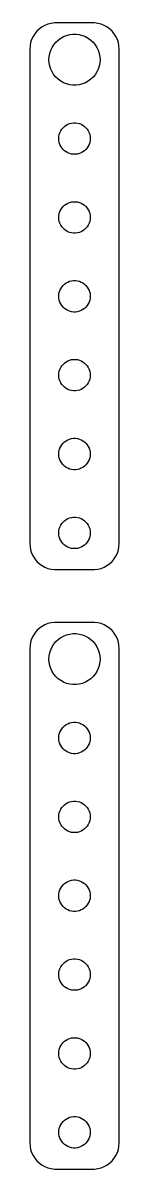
# Model space of a CAD drawing. Header units: metres. Extents: x -8 to 8, y -52 to 394.
# Drawn here: x -8.5 to 8.5, y -52 to 166 of the extents above; entities that cross this region are included whole.
import ezdxf

# ---------------------------------------------------------------- set-up
doc = ezdxf.new("R2010")
doc.units = ezdxf.units.M

msp = doc.modelspace()

# ---------------------------------------------------------------- linework, layer by layer
for p, q in [((-5.04507, 165.755), (-5.62889, 165.524)), ((-4.4369, 165.911), (-5.04507, 165.755)), ((-3.81395, 165.99), (-4.4369, 165.911)), ((3.81395, 165.99), (-3.81395, 165.99)), ((4.4369, 165.911), (3.81395, 165.99)), ((5.04507, 165.755), (4.4369, 165.911)), ((5.62889, 165.524), (5.04507, 165.755)), ((-7.54507, 163.939), (-7.88153, 163.409)), ((-7.14484, 164.423), (-7.54507, 163.939)), ((-6.68712, 164.853), (-7.14484, 164.423)), ((-6.17912, 165.222), (-6.68712, 164.853)), ((-5.62889, 165.524), (-6.17912, 165.222)), ((-2.06502, 163.388), (-1.49872, 163.613)), ((-1.49872, 163.613), (-0.908798, 163.764)), ((-0.908798, 163.764), (-0.30452, 163.84)), ((-0.30452, 163.84), (0.30452, 163.84)), ((0.30452, 163.84), (0.908798, 163.764)), ((0.908798, 163.764), (1.49872, 163.613)), ((1.49872, 163.613), (2.06502, 163.388)), ((6.17912, 165.222), (5.62889, 165.524)), ((6.68712, 164.853), (6.17912, 165.222)), ((7.14484, 164.423), (6.68712, 164.853)), ((7.54507, 163.939), (7.14484, 164.423)), ((7.88153, 163.409), (7.54507, 163.939)), ((-8.46057, 161.627), (-8.5, 161)), ((-8.34291, 162.243), (-8.46057, 161.627)), ((-8.14888, 162.841), (-8.34291, 162.243)), ((-7.88153, 163.409), (-8.14888, 162.841)), ((-4.50941, 160.785), (-4.25008, 161.337)), ((-4.25008, 161.337), (-3.92372, 161.851)), ((-3.92372, 161.851), (-3.53549, 162.32)), ((-3.53549, 162.32), (-3.09149, 162.737)), ((-3.09149, 162.737), (-2.59875, 163.095)), ((-2.59875, 163.095), (-2.06502, 163.388)), ((2.06502, 163.388), (2.59875, 163.095)), ((2.59875, 163.095), (3.09149, 162.737)), ((3.09149, 162.737), (3.53549, 162.32)), ((3.53549, 162.32), (3.92372, 161.851)), ((3.92372, 161.851), (4.25008, 161.337)), ((4.25008, 161.337), (4.50941, 160.785)), ((8.14888, 162.841), (7.88153, 163.409)), ((8.34291, 162.243), (8.14888, 162.841)), ((8.46057, 161.627), (8.34291, 162.243)), ((8.5, 161), (8.46057, 161.627)), ((-8.5, 161), (-8.5, 67)), ((-4.84999, 159), (-4.81175, 159.608)), ((-4.81175, 159.608), (-4.69762, 160.206)), ((-4.69762, 160.206), (-4.50941, 160.785)), ((4.50941, 160.785), (4.69762, 160.206)), ((4.69762, 160.206), (4.81175, 159.608)), ((4.81175, 159.608), (4.84999, 159)), ((8.5, 67), (8.5, 161)), ((-4.81175, 158.392), (-4.84999, 159)), ((-4.69762, 157.794), (-4.81175, 158.392)), ((-4.50941, 157.215), (-4.69762, 157.794)), ((-4.25008, 156.663), (-4.50941, 157.215)), ((4.50941, 157.215), (4.25008, 156.663)), ((4.69762, 157.794), (4.50941, 157.215)), ((4.81175, 158.392), (4.69762, 157.794)), ((4.84999, 159), (4.81175, 158.392)), ((-3.92372, 156.149), (-4.25008, 156.663)), ((-3.53549, 155.68), (-3.92372, 156.149)), ((-3.09149, 155.263), (-3.53549, 155.68)), ((-2.59875, 154.905), (-3.09149, 155.263)), ((-2.06502, 154.612), (-2.59875, 154.905)), ((2.59875, 154.905), (2.06502, 154.612)), ((3.09149, 155.263), (2.59875, 154.905)), ((3.53549, 155.68), (3.09149, 155.263)), ((3.92372, 156.149), (3.53549, 155.68)), ((4.25008, 156.663), (3.92372, 156.149)), ((-1.49872, 154.387), (-2.06502, 154.612)), ((-0.908798, 154.236), (-1.49872, 154.387)), ((-0.30452, 154.16), (-0.908798, 154.236)), ((0.30452, 154.16), (-0.30452, 154.16)), ((0.908798, 154.236), (0.30452, 154.16)), ((1.49872, 154.387), (0.908798, 154.236)), ((2.06502, 154.612), (1.49872, 154.387)), ((-2.42705, 145.763), (-2.1869, 146.054)), ((-2.1869, 146.054), (-1.91226, 146.312)), ((-1.91226, 146.312), (-1.60747, 146.533)), ((-1.60747, 146.533), (-1.27733, 146.714)), ((-1.27733, 146.714), (-0.927048, 146.853)), ((-0.927048, 146.853), (-0.562134, 146.947)), ((-0.562134, 146.947), (-0.18837, 146.994)), ((-0.18837, 146.994), (0.18837, 146.994)), ((0.18837, 146.994), (0.562134, 146.947)), ((0.562134, 146.947), (0.927048, 146.853)), ((0.927048, 146.853), (1.27733, 146.714)), ((1.27733, 146.714), (1.60747, 146.533)), ((1.60747, 146.533), (1.91226, 146.312)), ((1.91226, 146.312), (2.1869, 146.054)), ((2.1869, 146.054), (2.42705, 145.763)), ((-3, 144), (-2.97633, 144.376)), ((-2.97633, 143.624), (-3, 144)), ((-2.97633, 144.376), (-2.90575, 144.746)), ((-2.90575, 144.746), (-2.78932, 145.104)), ((-2.78932, 145.104), (-2.62891, 145.445)), ((-2.62891, 145.445), (-2.42705, 145.763)), ((2.42705, 145.763), (2.62891, 145.445)), ((2.62891, 145.445), (2.78932, 145.104)), ((2.78932, 145.104), (2.90575, 144.746)), ((2.90575, 144.746), (2.97633, 144.376)), ((2.97633, 144.376), (3, 144)), ((3, 144), (2.97633, 143.624)), ((-2.90575, 143.254), (-2.97633, 143.624)), ((-2.78932, 142.896), (-2.90575, 143.254)), ((-2.62891, 142.555), (-2.78932, 142.896)), ((-2.42705, 142.237), (-2.62891, 142.555)), ((-2.1869, 141.946), (-2.42705, 142.237)), ((-1.91226, 141.688), (-2.1869, 141.946)), ((-1.60747, 141.467), (-1.91226, 141.688)), ((1.91226, 141.688), (1.60747, 141.467)), ((2.1869, 141.946), (1.91226, 141.688)), ((2.42705, 142.237), (2.1869, 141.946)), ((2.62891, 142.555), (2.42705, 142.237)), ((2.78932, 142.896), (2.62891, 142.555)), ((2.90575, 143.254), (2.78932, 142.896)), ((2.97633, 143.624), (2.90575, 143.254)), ((-1.27733, 141.286), (-1.60747, 141.467)), ((-0.927048, 141.147), (-1.27733, 141.286)), ((-0.562134, 141.053), (-0.927048, 141.147)), ((-0.18837, 141.006), (-0.562134, 141.053)), ((0.18837, 141.006), (-0.18837, 141.006)), ((0.562134, 141.053), (0.18837, 141.006)), ((0.927048, 141.147), (0.562134, 141.053)), ((1.27733, 141.286), (0.927048, 141.147)), ((1.60747, 141.467), (1.27733, 141.286)), ((-2.42705, 130.763), (-2.1869, 131.054)), ((-2.1869, 131.054), (-1.91226, 131.312)), ((-1.91226, 131.312), (-1.60747, 131.533)), ((-1.60747, 131.533), (-1.27733, 131.714)), ((-1.27733, 131.714), (-0.927048, 131.853)), ((-0.927048, 131.853), (-0.562134, 131.947)), ((-0.562134, 131.947), (-0.18837, 131.994)), ((-0.18837, 131.994), (0.18837, 131.994)), ((0.18837, 131.994), (0.562134, 131.947)), ((0.562134, 131.947), (0.927048, 131.853)), ((0.927048, 131.853), (1.27733, 131.714)), ((1.27733, 131.714), (1.60747, 131.533)), ((1.60747, 131.533), (1.91226, 131.312)), ((1.91226, 131.312), (2.1869, 131.054)), ((2.1869, 131.054), (2.42705, 130.763)), ((-3, 129), (-2.97633, 129.376)), ((-2.97633, 128.624), (-3, 129)), ((-2.97633, 129.376), (-2.90575, 129.746)), ((-2.90575, 128.254), (-2.97633, 128.624)), ((-2.90575, 129.746), (-2.78932, 130.104)), ((-2.78932, 130.104), (-2.62891, 130.445)), ((-2.62891, 130.445), (-2.42705, 130.763)), ((2.42705, 130.763), (2.62891, 130.445)), ((2.62891, 130.445), (2.78932, 130.104)), ((2.78932, 130.104), (2.90575, 129.746)), ((2.90575, 129.746), (2.97633, 129.376)), ((2.97633, 128.624), (2.90575, 128.254)), ((2.97633, 129.376), (3, 129)), ((3, 129), (2.97633, 128.624)), ((-2.78932, 127.896), (-2.90575, 128.254)), ((-2.62891, 127.555), (-2.78932, 127.896)), ((-2.42705, 127.237), (-2.62891, 127.555)), ((-2.1869, 126.946), (-2.42705, 127.237)), ((-1.91226, 126.688), (-2.1869, 126.946)), ((-1.60747, 126.467), (-1.91226, 126.688)), ((-1.27733, 126.286), (-1.60747, 126.467)), ((1.60747, 126.467), (1.27733, 126.286)), ((1.91226, 126.688), (1.60747, 126.467)), ((2.1869, 126.946), (1.91226, 126.688)), ((2.42705, 127.237), (2.1869, 126.946)), ((2.62891, 127.555), (2.42705, 127.237)), ((2.78932, 127.896), (2.62891, 127.555)), ((2.90575, 128.254), (2.78932, 127.896)), ((-0.927048, 126.147), (-1.27733, 126.286)), ((-0.562134, 126.053), (-0.927048, 126.147)), ((-0.18837, 126.006), (-0.562134, 126.053)), ((0.18837, 126.006), (-0.18837, 126.006)), ((0.562134, 126.053), (0.18837, 126.006)), ((0.927048, 126.147), (0.562134, 126.053)), ((1.27733, 126.286), (0.927048, 126.147)), ((-2.62891, 115.445), (-2.42705, 115.763)), ((-2.42705, 115.763), (-2.1869, 116.054)), ((-2.1869, 116.054), (-1.91226, 116.312)), ((-1.91226, 116.312), (-1.60747, 116.533)), ((-1.60747, 116.533), (-1.27733, 116.714)), ((-1.27733, 116.714), (-0.927048, 116.853)), ((-0.927048, 116.853), (-0.562134, 116.947)), ((-0.562134, 116.947), (-0.18837, 116.994)), ((-0.18837, 116.994), (0.18837, 116.994)), ((0.18837, 116.994), (0.562134, 116.947)), ((0.562134, 116.947), (0.927048, 116.853)), ((0.927048, 116.853), (1.27733, 116.714)), ((1.27733, 116.714), (1.60747, 116.533)), ((1.60747, 116.533), (1.91226, 116.312)), ((1.91226, 116.312), (2.1869, 116.054)), ((2.1869, 116.054), (2.42705, 115.763)), ((2.42705, 115.763), (2.62891, 115.445)), ((-3, 114), (-2.97633, 114.376)), ((-2.97633, 113.624), (-3, 114)), ((-2.97633, 114.376), (-2.90575, 114.746)), ((-2.90575, 113.254), (-2.97633, 113.624)), ((-2.90575, 114.746), (-2.78932, 115.104)), ((-2.78932, 115.104), (-2.62891, 115.445)), ((2.62891, 115.445), (2.78932, 115.104)), ((2.78932, 115.104), (2.90575, 114.746)), ((2.90575, 114.746), (2.97633, 114.376)), ((2.97633, 113.624), (2.90575, 113.254)), ((2.97633, 114.376), (3, 114)), ((3, 114), (2.97633, 113.624)), ((-2.78932, 112.896), (-2.90575, 113.254)), ((-2.62891, 112.555), (-2.78932, 112.896)), ((-2.42705, 112.237), (-2.62891, 112.555)), ((-2.1869, 111.946), (-2.42705, 112.237)), ((-1.91226, 111.688), (-2.1869, 111.946)), ((-1.60747, 111.467), (-1.91226, 111.688)), ((-1.27733, 111.286), (-1.60747, 111.467)), ((-0.927048, 111.147), (-1.27733, 111.286)), ((1.27733, 111.286), (0.927048, 111.147)), ((1.60747, 111.467), (1.27733, 111.286)), ((1.91226, 111.688), (1.60747, 111.467)), ((2.1869, 111.946), (1.91226, 111.688)), ((2.42705, 112.237), (2.1869, 111.946)), ((2.62891, 112.555), (2.42705, 112.237)), ((2.78932, 112.896), (2.62891, 112.555)), ((2.90575, 113.254), (2.78932, 112.896)), ((-0.562134, 111.053), (-0.927048, 111.147)), ((-0.18837, 111.006), (-0.562134, 111.053)), ((0.18837, 111.006), (-0.18837, 111.006)), ((0.562134, 111.053), (0.18837, 111.006)), ((0.927048, 111.147), (0.562134, 111.053)), ((-2.78932, 100.104), (-2.62891, 100.445)), ((-2.62891, 100.445), (-2.42705, 100.763)), ((-2.42705, 100.763), (-2.1869, 101.054)), ((-2.1869, 101.054), (-1.91226, 101.312)), ((-1.91226, 101.312), (-1.60747, 101.533)), ((-1.60747, 101.533), (-1.27733, 101.714)), ((-1.27733, 101.714), (-0.927048, 101.853)), ((-0.927048, 101.853), (-0.562134, 101.947)), ((-0.562134, 101.947), (-0.18837, 101.994)), ((-0.18837, 101.994), (0.18837, 101.994)), ((0.18837, 101.994), (0.562134, 101.947)), ((0.562134, 101.947), (0.927048, 101.853)), ((0.927048, 101.853), (1.27733, 101.714)), ((1.27733, 101.714), (1.60747, 101.533)), ((1.60747, 101.533), (1.91226, 101.312)), ((1.91226, 101.312), (2.1869, 101.054)), ((2.1869, 101.054), (2.42705, 100.763)), ((2.42705, 100.763), (2.62891, 100.445)), ((2.62891, 100.445), (2.78932, 100.104)), ((-3, 99), (-2.97633, 99.376)), ((-2.97633, 98.624), (-3, 99)), ((-2.97633, 99.376), (-2.90575, 99.7461)), ((-2.90575, 98.2539), (-2.97633, 98.624)), ((-2.90575, 99.7461), (-2.78932, 100.104)), ((-2.78932, 97.8956), (-2.90575, 98.2539)), ((2.78932, 100.104), (2.90575, 99.7461)), ((2.90575, 98.2539), (2.78932, 97.8956)), ((2.90575, 99.7461), (2.97633, 99.376)), ((2.97633, 98.624), (2.90575, 98.2539)), ((2.97633, 99.376), (3, 99)), ((3, 99), (2.97633, 98.624)), ((-2.62891, 97.5547), (-2.78932, 97.8956)), ((-2.42705, 97.2366), (-2.62891, 97.5547)), ((-2.1869, 96.9464), (-2.42705, 97.2366)), ((-1.91226, 96.6885), (-2.1869, 96.9464)), ((-1.60747, 96.467), (-1.91226, 96.6885)), ((-1.27733, 96.2855), (-1.60747, 96.467)), ((-0.927048, 96.1468), (-1.27733, 96.2855)), ((-0.562134, 96.0531), (-0.927048, 96.1468)), ((-0.18837, 96.0059), (-0.562134, 96.0531)), ((0.18837, 96.0059), (-0.18837, 96.0059)), ((0.562134, 96.0531), (0.18837, 96.0059)), ((0.927048, 96.1468), (0.562134, 96.0531)), ((1.27733, 96.2855), (0.927048, 96.1468)), ((1.60747, 96.467), (1.27733, 96.2855)), ((1.91226, 96.6885), (1.60747, 96.467)), ((2.1869, 96.9464), (1.91226, 96.6885)), ((2.42705, 97.2366), (2.1869, 96.9464)), ((2.62891, 97.5547), (2.42705, 97.2366)), ((2.78932, 97.8956), (2.62891, 97.5547)), ((-2.90575, 84.7461), (-2.78932, 85.1044)), ((-2.78932, 85.1044), (-2.62891, 85.4453)), ((-2.62891, 85.4453), (-2.42705, 85.7634)), ((-2.42705, 85.7634), (-2.1869, 86.0536)), ((-2.1869, 86.0536), (-1.91226, 86.3116)), ((-1.91226, 86.3116), (-1.60747, 86.533)), ((-1.60747, 86.533), (-1.27733, 86.7145)), ((-1.27733, 86.7145), (-0.927048, 86.8532)), ((-0.927048, 86.8532), (-0.562134, 86.9469)), ((-0.562134, 86.9469), (-0.18837, 86.9941)), ((-0.18837, 86.9941), (0.18837, 86.9941)), ((0.18837, 86.9941), (0.562134, 86.9469)), ((0.562134, 86.9469), (0.927048, 86.8532)), ((0.927048, 86.8532), (1.27733, 86.7145)), ((1.27733, 86.7145), (1.60747, 86.533)), ((1.60747, 86.533), (1.91226, 86.3116)), ((1.91226, 86.3116), (2.1869, 86.0536)), ((2.1869, 86.0536), (2.42705, 85.7634)), ((2.42705, 85.7634), (2.62891, 85.4453)), ((2.62891, 85.4453), (2.78932, 85.1044)), ((2.78932, 85.1044), (2.90575, 84.7461)), ((-3, 84), (-2.97633, 84.376)), ((-2.97633, 83.624), (-3, 84)), ((-2.97633, 84.376), (-2.90575, 84.7461)), ((-2.90575, 83.2539), (-2.97633, 83.624)), ((-2.78932, 82.8956), (-2.90575, 83.2539)), ((-2.62891, 82.5547), (-2.78932, 82.8956)), ((2.78932, 82.8956), (2.62891, 82.5547)), ((2.90575, 83.2539), (2.78932, 82.8956)), ((2.90575, 84.7461), (2.97633, 84.376)), ((2.97633, 83.624), (2.90575, 83.2539)), ((2.97633, 84.376), (3, 84)), ((3, 84), (2.97633, 83.624)), ((-2.42705, 82.2366), (-2.62891, 82.5547)), ((-2.1869, 81.9464), (-2.42705, 82.2366)), ((-1.91226, 81.6885), (-2.1869, 81.9464)), ((-1.60747, 81.467), (-1.91226, 81.6885)), ((-1.27733, 81.2855), (-1.60747, 81.467)), ((-0.927048, 81.1468), (-1.27733, 81.2855)), ((-0.562134, 81.0531), (-0.927048, 81.1468)), ((-0.18837, 81.0059), (-0.562134, 81.0531)), ((0.18837, 81.0059), (-0.18837, 81.0059)), ((0.562134, 81.0531), (0.18837, 81.0059)), ((0.927048, 81.1468), (0.562134, 81.0531)), ((1.27733, 81.2855), (0.927048, 81.1468)), ((1.60747, 81.467), (1.27733, 81.2855)), ((1.91226, 81.6885), (1.60747, 81.467)), ((2.1869, 81.9464), (1.91226, 81.6885)), ((2.42705, 82.2366), (2.1869, 81.9464)), ((2.62891, 82.5547), (2.42705, 82.2366)), ((-0.927048, 71.8532), (-0.562134, 71.9469)), ((-0.562134, 71.9469), (-0.18837, 71.9941)), ((-0.18837, 71.9941), (0.18837, 71.9941)), ((0.18837, 71.9941), (0.562134, 71.9469)), ((0.562134, 71.9469), (0.927048, 71.8532)), ((-2.90575, 69.7461), (-2.78932, 70.1044)), ((-2.78932, 70.1044), (-2.62891, 70.4453)), ((-2.62891, 70.4453), (-2.42705, 70.7634)), ((-2.42705, 70.7634), (-2.1869, 71.0536)), ((-2.1869, 71.0536), (-1.91226, 71.3115)), ((-1.91226, 71.3115), (-1.60747, 71.533)), ((-1.60747, 71.533), (-1.27733, 71.7145)), ((-1.27733, 71.7145), (-0.927048, 71.8532)), ((0.927048, 71.8532), (1.27733, 71.7145)), ((1.27733, 71.7145), (1.60747, 71.533)), ((1.60747, 71.533), (1.91226, 71.3115)), ((1.91226, 71.3115), (2.1869, 71.0536)), ((2.1869, 71.0536), (2.42705, 70.7634)), ((2.42705, 70.7634), (2.62891, 70.4453)), ((2.62891, 70.4453), (2.78932, 70.1044)), ((2.78932, 70.1044), (2.90575, 69.7461)), ((-3, 69), (-2.97633, 69.376)), ((-2.97633, 68.624), (-3, 69)), ((-2.97633, 69.376), (-2.90575, 69.7461)), ((-2.90575, 68.2539), (-2.97633, 68.624)), ((-2.78932, 67.8956), (-2.90575, 68.2539)), ((-2.62891, 67.5547), (-2.78932, 67.8956)), ((2.78932, 67.8956), (2.62891, 67.5547)), ((2.90575, 68.2539), (2.78932, 67.8956)), ((2.90575, 69.7461), (2.97633, 69.376)), ((2.97633, 68.624), (2.90575, 68.2539)), ((2.97633, 69.376), (3, 69)), ((3, 69), (2.97633, 68.624)), ((-8.5, 67), (-8.46057, 66.3733)), ((-8.46057, 66.3733), (-8.34291, 65.7566)), ((-8.34291, 65.7566), (-8.14888, 65.1594)), ((-2.42705, 67.2366), (-2.62891, 67.5547)), ((-2.1869, 66.9464), (-2.42705, 67.2366)), ((-1.91226, 66.6885), (-2.1869, 66.9464)), ((-1.60747, 66.467), (-1.91226, 66.6885)), ((-1.27733, 66.2855), (-1.60747, 66.467)), ((-0.927048, 66.1468), (-1.27733, 66.2855)), ((-0.562134, 66.0531), (-0.927048, 66.1468)), ((-0.18837, 66.0059), (-0.562134, 66.0531)), ((0.18837, 66.0059), (-0.18837, 66.0059)), ((0.562134, 66.0531), (0.18837, 66.0059)), ((0.927048, 66.1468), (0.562134, 66.0531)), ((1.27733, 66.2855), (0.927048, 66.1468)), ((1.60747, 66.467), (1.27733, 66.2855)), ((1.91226, 66.6885), (1.60747, 66.467)), ((2.1869, 66.9464), (1.91226, 66.6885)), ((2.42705, 67.2366), (2.1869, 66.9464)), ((2.62891, 67.5547), (2.42705, 67.2366)), ((8.14888, 65.1594), (8.34291, 65.7566)), ((8.34291, 65.7566), (8.46057, 66.3733)), ((8.46057, 66.3733), (8.5, 67)), ((-8.14888, 65.1594), (-7.88153, 64.5912)), ((-7.88153, 64.5912), (-7.54507, 64.0611)), ((-7.54507, 64.0611), (-7.14484, 63.5773)), ((-7.14484, 63.5773), (-6.68712, 63.1474)), ((6.68712, 63.1474), (7.14484, 63.5773)), ((7.14484, 63.5773), (7.54507, 64.0611)), ((7.54507, 64.0611), (7.88153, 64.5912)), ((7.88153, 64.5912), (8.14888, 65.1594)), ((-6.68712, 63.1474), (-6.17912, 62.7784)), ((-6.17912, 62.7784), (-5.62889, 62.4759)), ((-5.62889, 62.4759), (-5.04507, 62.2447)), ((-5.04507, 62.2447), (-4.4369, 62.0886)), ((-4.4369, 62.0886), (-3.81395, 62.0099)), ((-3.81395, 62.0099), (3.81395, 62.0099)), ((3.81395, 62.0099), (4.4369, 62.0886)), ((4.4369, 62.0886), (5.04507, 62.2447)), ((5.04507, 62.2447), (5.62889, 62.4759)), ((5.62889, 62.4759), (6.17912, 62.7784)), ((6.17912, 62.7784), (6.68712, 63.1474)), ((-7.14484, 50.4227), (-7.54507, 49.9389)), ((-6.68712, 50.8526), (-7.14484, 50.4227)), ((-6.17912, 51.2216), (-6.68712, 50.8526)), ((-5.62889, 51.5241), (-6.17912, 51.2216)), ((-5.04507, 51.7553), (-5.62889, 51.5241)), ((-4.4369, 51.9114), (-5.04507, 51.7553)), ((-3.81395, 51.9901), (-4.4369, 51.9114)), ((3.81395, 51.9901), (-3.81395, 51.9901)), ((4.4369, 51.9114), (3.81395, 51.9901)), ((5.04507, 51.7553), (4.4369, 51.9114)), ((5.62889, 51.5241), (5.04507, 51.7553)), ((6.17912, 51.2216), (5.62889, 51.5241)), ((6.68712, 50.8526), (6.17912, 51.2216)), ((7.14484, 50.4227), (6.68712, 50.8526)), ((7.54507, 49.9389), (7.14484, 50.4227)), ((-8.34291, 48.2434), (-8.46057, 47.6267)), ((-8.14888, 48.8406), (-8.34291, 48.2434)), ((-7.88153, 49.4088), (-8.14888, 48.8406)), ((-7.54507, 49.9389), (-7.88153, 49.4088)), ((-3.92372, 47.8508), (-3.53549, 48.3201)), ((-3.53549, 48.3201), (-3.09149, 48.737)), ((-3.09149, 48.737), (-2.59875, 49.095)), ((-2.59875, 49.095), (-2.06502, 49.3884)), ((-2.06502, 49.3884), (-1.49872, 49.6126)), ((-1.49872, 49.6126), (-0.908798, 49.7641)), ((-0.908798, 49.7641), (-0.30452, 49.8404)), ((-0.30452, 49.8404), (0.30452, 49.8404)), ((0.30452, 49.8404), (0.908798, 49.7641)), ((0.908798, 49.7641), (1.49872, 49.6126)), ((1.49872, 49.6126), (2.06502, 49.3884)), ((2.06502, 49.3884), (2.59875, 49.095)), ((2.59875, 49.095), (3.09149, 48.737)), ((3.09149, 48.737), (3.53549, 48.3201)), ((3.53549, 48.3201), (3.92372, 47.8508)), ((7.88153, 49.4088), (7.54507, 49.9389)), ((8.14888, 48.8406), (7.88153, 49.4088)), ((8.34291, 48.2434), (8.14888, 48.8406)), ((8.46057, 47.6267), (8.34291, 48.2434)), ((-8.46057, 47.6267), (-8.5, 47)), ((-8.5, 47), (-8.5, -47)), ((-4.81175, 45.6079), (-4.69762, 46.2061)), ((-4.69762, 46.2061), (-4.50941, 46.7854)), ((-4.50941, 46.7854), (-4.25008, 47.3365)), ((-4.25008, 47.3365), (-3.92372, 47.8508)), ((3.92372, 47.8508), (4.25008, 47.3365)), ((4.25008, 47.3365), (4.50941, 46.7854)), ((4.50941, 46.7854), (4.69762, 46.2061)), ((4.69762, 46.2061), (4.81175, 45.6079)), ((8.5, 47), (8.46057, 47.6267)), ((8.5, -47), (8.5, 47)), ((-4.84999, 45), (-4.81175, 45.6079)), ((-4.81175, 44.3921), (-4.84999, 45)), ((-4.69762, 43.7939), (-4.81175, 44.3921)), ((-4.50941, 43.2146), (-4.69762, 43.7939)), ((4.69762, 43.7939), (4.50941, 43.2146)), ((4.81175, 44.3921), (4.69762, 43.7939)), ((4.81175, 45.6079), (4.84999, 45)), ((4.84999, 45), (4.81175, 44.3921)), ((-4.25008, 42.6635), (-4.50941, 43.2146)), ((-3.92372, 42.1492), (-4.25008, 42.6635)), ((-3.53549, 41.6799), (-3.92372, 42.1492)), ((-3.09149, 41.263), (-3.53549, 41.6799)), ((3.53549, 41.6799), (3.09149, 41.263)), ((3.92372, 42.1492), (3.53549, 41.6799)), ((4.25008, 42.6635), (3.92372, 42.1492)), ((4.50941, 43.2146), (4.25008, 42.6635)), ((-2.59875, 40.905), (-3.09149, 41.263)), ((-2.06502, 40.6116), (-2.59875, 40.905)), ((-1.49872, 40.3874), (-2.06502, 40.6116)), ((-0.908798, 40.2359), (-1.49872, 40.3874)), ((-0.30452, 40.1596), (-0.908798, 40.2359)), ((0.30452, 40.1596), (-0.30452, 40.1596)), ((0.908798, 40.2359), (0.30452, 40.1596)), ((1.49872, 40.3874), (0.908798, 40.2359)), ((2.06502, 40.6116), (1.49872, 40.3874)), ((2.59875, 40.905), (2.06502, 40.6116)), ((3.09149, 41.263), (2.59875, 40.905)), ((-1.60747, 32.533), (-1.27733, 32.7145)), ((-1.27733, 32.7145), (-0.927048, 32.8532)), ((-0.927048, 32.8532), (-0.562134, 32.9469)), ((-0.562134, 32.9469), (-0.18837, 32.9941)), ((-0.18837, 32.9941), (0.18837, 32.9941)), ((0.18837, 32.9941), (0.562134, 32.9469)), ((0.562134, 32.9469), (0.927048, 32.8532)), ((0.927048, 32.8532), (1.27733, 32.7145)), ((1.27733, 32.7145), (1.60747, 32.533)), ((-2.97633, 30.376), (-2.90575, 30.7461)), ((-2.90575, 30.7461), (-2.78932, 31.1044)), ((-2.78932, 31.1044), (-2.62891, 31.4453)), ((-2.62891, 31.4453), (-2.42705, 31.7634)), ((-2.42705, 31.7634), (-2.1869, 32.0536)), ((-2.1869, 32.0536), (-1.91226, 32.3115)), ((-1.91226, 32.3115), (-1.60747, 32.533)), ((1.60747, 32.533), (1.91226, 32.3115)), ((1.91226, 32.3115), (2.1869, 32.0536)), ((2.1869, 32.0536), (2.42705, 31.7634)), ((2.42705, 31.7634), (2.62891, 31.4453)), ((2.62891, 31.4453), (2.78932, 31.1044)), ((2.78932, 31.1044), (2.90575, 30.7461)), ((2.90575, 30.7461), (2.97633, 30.376)), ((-3, 30), (-2.97633, 30.376)), ((-2.97633, 29.624), (-3, 30)), ((-2.90575, 29.2539), (-2.97633, 29.624)), ((-2.78932, 28.8956), (-2.90575, 29.2539)), ((-2.62891, 28.5547), (-2.78932, 28.8956)), ((-2.42705, 28.2366), (-2.62891, 28.5547)), ((2.62891, 28.5547), (2.42705, 28.2366)), ((2.78932, 28.8956), (2.62891, 28.5547)), ((2.90575, 29.2539), (2.78932, 28.8956)), ((2.97633, 29.624), (2.90575, 29.2539)), ((2.97633, 30.376), (3, 30)), ((3, 30), (2.97633, 29.624)), ((-2.1869, 27.9464), (-2.42705, 28.2366)), ((-1.91226, 27.6884), (-2.1869, 27.9464)), ((-1.60747, 27.467), (-1.91226, 27.6884)), ((-1.27733, 27.2855), (-1.60747, 27.467)), ((-0.927048, 27.1468), (-1.27733, 27.2855)), ((-0.562134, 27.0531), (-0.927048, 27.1468)), ((-0.18837, 27.0059), (-0.562134, 27.0531)), ((0.18837, 27.0059), (-0.18837, 27.0059)), ((0.562134, 27.0531), (0.18837, 27.0059)), ((0.927048, 27.1468), (0.562134, 27.0531)), ((1.27733, 27.2855), (0.927048, 27.1468)), ((1.60747, 27.467), (1.27733, 27.2855)), ((1.91226, 27.6884), (1.60747, 27.467)), ((2.1869, 27.9464), (1.91226, 27.6884)), ((2.42705, 28.2366), (2.1869, 27.9464)), ((-1.91226, 17.3115), (-1.60747, 17.533)), ((-1.60747, 17.533), (-1.27733, 17.7145)), ((-1.27733, 17.7145), (-0.927048, 17.8532)), ((-0.927048, 17.8532), (-0.562134, 17.9469)), ((-0.562134, 17.9469), (-0.18837, 17.9941)), ((-0.18837, 17.9941), (0.18837, 17.9941)), ((0.18837, 17.9941), (0.562134, 17.9469)), ((0.562134, 17.9469), (0.927048, 17.8532)), ((0.927048, 17.8532), (1.27733, 17.7145)), ((1.27733, 17.7145), (1.60747, 17.533)), ((1.60747, 17.533), (1.91226, 17.3115)), ((-3, 15), (-2.97633, 15.376)), ((-2.97633, 15.376), (-2.90575, 15.7461)), ((-2.90575, 15.7461), (-2.78932, 16.1044)), ((-2.78932, 16.1044), (-2.62891, 16.4453)), ((-2.62891, 16.4453), (-2.42705, 16.7634)), ((-2.42705, 16.7634), (-2.1869, 17.0536)), ((-2.1869, 17.0536), (-1.91226, 17.3115)), ((1.91226, 17.3115), (2.1869, 17.0536)), ((2.1869, 17.0536), (2.42705, 16.7634)), ((2.42705, 16.7634), (2.62891, 16.4453)), ((2.62891, 16.4453), (2.78932, 16.1044)), ((2.78932, 16.1044), (2.90575, 15.7461)), ((2.90575, 15.7461), (2.97633, 15.376)), ((2.97633, 15.376), (3, 15)), ((-2.97633, 14.624), (-3, 15)), ((-2.90575, 14.2539), (-2.97633, 14.624)), ((-2.78932, 13.8956), (-2.90575, 14.2539)), ((-2.62891, 13.5547), (-2.78932, 13.8956)), ((-2.42705, 13.2366), (-2.62891, 13.5547)), ((-2.1869, 12.9464), (-2.42705, 13.2366)), ((2.42705, 13.2366), (2.1869, 12.9464)), ((2.62891, 13.5547), (2.42705, 13.2366)), ((2.78932, 13.8956), (2.62891, 13.5547)), ((2.90575, 14.2539), (2.78932, 13.8956)), ((2.97633, 14.624), (2.90575, 14.2539)), ((3, 15), (2.97633, 14.624)), ((-1.91226, 12.6884), (-2.1869, 12.9464)), ((-1.60747, 12.467), (-1.91226, 12.6884)), ((-1.27733, 12.2855), (-1.60747, 12.467)), ((-0.927048, 12.1468), (-1.27733, 12.2855)), ((-0.562134, 12.0531), (-0.927048, 12.1468)), ((-0.18837, 12.0059), (-0.562134, 12.0531)), ((0.18837, 12.0059), (-0.18837, 12.0059)), ((0.562134, 12.0531), (0.18837, 12.0059)), ((0.927048, 12.1468), (0.562134, 12.0531)), ((1.27733, 12.2855), (0.927048, 12.1468)), ((1.60747, 12.467), (1.27733, 12.2855)), ((1.91226, 12.6884), (1.60747, 12.467)), ((2.1869, 12.9464), (1.91226, 12.6884)), ((-2.1869, 2.05363), (-1.91226, 2.31154)), ((-1.91226, 2.31154), (-1.60747, 2.53297)), ((-1.60747, 2.53297), (-1.27733, 2.71448)), ((-1.27733, 2.71448), (-0.927048, 2.85316)), ((-0.927048, 2.85316), (-0.562134, 2.94685)), ((-0.562134, 2.94685), (-0.18837, 2.99408)), ((-0.18837, 2.99408), (0.18837, 2.99408)), ((0.18837, 2.99408), (0.562134, 2.94685)), ((0.562134, 2.94685), (0.927048, 2.85316)), ((0.927048, 2.85316), (1.27733, 2.71448)), ((1.27733, 2.71448), (1.60747, 2.53297)), ((1.60747, 2.53297), (1.91226, 2.31154)), ((1.91226, 2.31154), (2.1869, 2.05363)), ((-3, 0), (-2.97633, 0.375992)), ((-2.97633, -0.375992), (-3, 0)), ((-2.97633, 0.375992), (-2.90575, 0.746063)), ((-2.90575, 0.746063), (-2.78932, 1.10437)), ((-2.78932, 1.10437), (-2.62891, 1.44525)), ((-2.62891, 1.44525), (-2.42705, 1.76335)), ((-2.42705, 1.76335), (-2.1869, 2.05363)), ((2.1869, 2.05363), (2.42705, 1.76335)), ((2.42705, 1.76335), (2.62891, 1.44525)), ((2.62891, 1.44525), (2.78932, 1.10437)), ((2.78932, 1.10437), (2.90575, 0.746063)), ((2.90575, 0.746063), (2.97633, 0.375992)), ((2.97633, 0.375992), (3, 0)), ((3, 0), (2.97633, -0.375992)), ((-2.90575, -0.746063), (-2.97633, -0.375992)), ((-2.78932, -1.10437), (-2.90575, -0.746063)), ((-2.62891, -1.44525), (-2.78932, -1.10437)), ((-2.42705, -1.76335), (-2.62891, -1.44525)), ((-2.1869, -2.05363), (-2.42705, -1.76335)), ((-1.91226, -2.31154), (-2.1869, -2.05363)), ((2.1869, -2.05363), (1.91226, -2.31154)), ((2.42705, -1.76335), (2.1869, -2.05363)), ((2.62891, -1.44525), (2.42705, -1.76335)), ((2.78932, -1.10437), (2.62891, -1.44525)), ((2.90575, -0.746063), (2.78932, -1.10437)), ((2.97633, -0.375992), (2.90575, -0.746063)), ((-1.60747, -2.53297), (-1.91226, -2.31154)), ((-1.27733, -2.71448), (-1.60747, -2.53297)), ((-0.927048, -2.85316), (-1.27733, -2.71448)), ((-0.562134, -2.94685), (-0.927048, -2.85316)), ((-0.18837, -2.99408), (-0.562134, -2.94685)), ((0.18837, -2.99408), (-0.18837, -2.99408)), ((0.562134, -2.94685), (0.18837, -2.99408)), ((0.927048, -2.85316), (0.562134, -2.94685)), ((1.27733, -2.71448), (0.927048, -2.85316)), ((1.60747, -2.53297), (1.27733, -2.71448)), ((1.91226, -2.31154), (1.60747, -2.53297)), ((-2.42705, -13.2366), (-2.1869, -12.9464)), ((-2.1869, -12.9464), (-1.91226, -12.6884)), ((-1.91226, -12.6884), (-1.60747, -12.467)), ((-1.60747, -12.467), (-1.27733, -12.2855)), ((-1.27733, -12.2855), (-0.927048, -12.1468)), ((-0.927048, -12.1468), (-0.562134, -12.0531)), ((-0.562134, -12.0531), (-0.18837, -12.0059)), ((-0.18837, -12.0059), (0.18837, -12.0059)), ((0.18837, -12.0059), (0.562134, -12.0531)), ((0.562134, -12.0531), (0.927048, -12.1468)), ((0.927048, -12.1468), (1.27733, -12.2855)), ((1.27733, -12.2855), (1.60747, -12.467)), ((1.60747, -12.467), (1.91226, -12.6884)), ((1.91226, -12.6884), (2.1869, -12.9464)), ((2.1869, -12.9464), (2.42705, -13.2366)), ((-3, -15), (-2.97633, -14.624)), ((-2.97633, -15.376), (-3, -15)), ((-2.97633, -14.624), (-2.90575, -14.2539)), ((-2.90575, -14.2539), (-2.78932, -13.8956)), ((-2.78932, -13.8956), (-2.62891, -13.5547)), ((-2.62891, -13.5547), (-2.42705, -13.2366)), ((2.42705, -13.2366), (2.62891, -13.5547)), ((2.62891, -13.5547), (2.78932, -13.8956)), ((2.78932, -13.8956), (2.90575, -14.2539)), ((2.90575, -14.2539), (2.97633, -14.624)), ((2.97633, -14.624), (3, -15)), ((3, -15), (2.97633, -15.376)), ((-2.90575, -15.7461), (-2.97633, -15.376)), ((-2.78932, -16.1044), (-2.90575, -15.7461)), ((-2.62891, -16.4453), (-2.78932, -16.1044)), ((-2.42705, -16.7634), (-2.62891, -16.4453)), ((-2.1869, -17.0536), (-2.42705, -16.7634)), ((-1.91226, -17.3115), (-2.1869, -17.0536)), ((-1.60747, -17.533), (-1.91226, -17.3115)), ((1.91226, -17.3115), (1.60747, -17.533)), ((2.1869, -17.0536), (1.91226, -17.3115)), ((2.42705, -16.7634), (2.1869, -17.0536)), ((2.62891, -16.4453), (2.42705, -16.7634)), ((2.78932, -16.1044), (2.62891, -16.4453)), ((2.90575, -15.7461), (2.78932, -16.1044)), ((2.97633, -15.376), (2.90575, -15.7461)), ((-1.27733, -17.7145), (-1.60747, -17.533)), ((-0.927048, -17.8532), (-1.27733, -17.7145)), ((-0.562134, -17.9469), (-0.927048, -17.8532)), ((-0.18837, -17.9941), (-0.562134, -17.9469)), ((0.18837, -17.9941), (-0.18837, -17.9941)), ((0.562134, -17.9469), (0.18837, -17.9941)), ((0.927048, -17.8532), (0.562134, -17.9469)), ((1.27733, -17.7145), (0.927048, -17.8532)), ((1.60747, -17.533), (1.27733, -17.7145)), ((-2.62891, -28.5547), (-2.42705, -28.2366)), ((-2.42705, -28.2366), (-2.1869, -27.9464)), ((-2.1869, -27.9464), (-1.91226, -27.6884)), ((-1.91226, -27.6884), (-1.60747, -27.467)), ((-1.60747, -27.467), (-1.27733, -27.2855)), ((-1.27733, -27.2855), (-0.927048, -27.1468)), ((-0.927048, -27.1468), (-0.562134, -27.0531)), ((-0.562134, -27.0531), (-0.18837, -27.0059)), ((-0.18837, -27.0059), (0.18837, -27.0059)), ((0.18837, -27.0059), (0.562134, -27.0531)), ((0.562134, -27.0531), (0.927048, -27.1468)), ((0.927048, -27.1468), (1.27733, -27.2855)), ((1.27733, -27.2855), (1.60747, -27.467)), ((1.60747, -27.467), (1.91226, -27.6884)), ((1.91226, -27.6884), (2.1869, -27.9464)), ((2.1869, -27.9464), (2.42705, -28.2366)), ((2.42705, -28.2366), (2.62891, -28.5547)), ((-3, -30), (-2.97633, -29.624)), ((-2.97633, -30.376), (-3, -30)), ((-2.97633, -29.624), (-2.90575, -29.2539)), ((-2.90575, -30.7461), (-2.97633, -30.376)), ((-2.90575, -29.2539), (-2.78932, -28.8956)), ((-2.78932, -28.8956), (-2.62891, -28.5547)), ((2.62891, -28.5547), (2.78932, -28.8956)), ((2.78932, -28.8956), (2.90575, -29.2539)), ((2.90575, -29.2539), (2.97633, -29.624)), ((2.97633, -30.376), (2.90575, -30.7461)), ((2.97633, -29.624), (3, -30)), ((3, -30), (2.97633, -30.376)), ((-2.78932, -31.1044), (-2.90575, -30.7461)), ((-2.62891, -31.4453), (-2.78932, -31.1044)), ((-2.42705, -31.7634), (-2.62891, -31.4453)), ((-2.1869, -32.0536), (-2.42705, -31.7634)), ((-1.91226, -32.3115), (-2.1869, -32.0536)), ((-1.60747, -32.533), (-1.91226, -32.3115)), ((-1.27733, -32.7145), (-1.60747, -32.533)), ((1.60747, -32.533), (1.27733, -32.7145)), ((1.91226, -32.3115), (1.60747, -32.533)), ((2.1869, -32.0536), (1.91226, -32.3115)), ((2.42705, -31.7634), (2.1869, -32.0536)), ((2.62891, -31.4453), (2.42705, -31.7634)), ((2.78932, -31.1044), (2.62891, -31.4453)), ((2.90575, -30.7461), (2.78932, -31.1044)), ((-0.927048, -32.8532), (-1.27733, -32.7145)), ((-0.562134, -32.9469), (-0.927048, -32.8532)), ((-0.18837, -32.9941), (-0.562134, -32.9469)), ((0.18837, -32.9941), (-0.18837, -32.9941)), ((0.562134, -32.9469), (0.18837, -32.9941)), ((0.927048, -32.8532), (0.562134, -32.9469)), ((1.27733, -32.7145), (0.927048, -32.8532)), ((-2.78932, -43.8956), (-2.62891, -43.5547)), ((-2.62891, -43.5547), (-2.42705, -43.2366)), ((-2.42705, -43.2366), (-2.1869, -42.9464)), ((-2.1869, -42.9464), (-1.91226, -42.6885)), ((-1.91226, -42.6885), (-1.60747, -42.467)), ((-1.60747, -42.467), (-1.27733, -42.2855)), ((-1.27733, -42.2855), (-0.927048, -42.1468)), ((-0.927048, -42.1468), (-0.562134, -42.0531)), ((-0.562134, -42.0531), (-0.18837, -42.0059)), ((-0.18837, -42.0059), (0.18837, -42.0059)), ((0.18837, -42.0059), (0.562134, -42.0531)), ((0.562134, -42.0531), (0.927048, -42.1468)), ((0.927048, -42.1468), (1.27733, -42.2855)), ((1.27733, -42.2855), (1.60747, -42.467)), ((1.60747, -42.467), (1.91226, -42.6885)), ((1.91226, -42.6885), (2.1869, -42.9464)), ((2.1869, -42.9464), (2.42705, -43.2366)), ((2.42705, -43.2366), (2.62891, -43.5547)), ((2.62891, -43.5547), (2.78932, -43.8956)), ((-3, -45), (-2.97633, -44.624)), ((-2.97633, -45.376), (-3, -45)), ((-2.97633, -44.624), (-2.90575, -44.2539)), ((-2.90575, -45.7461), (-2.97633, -45.376)), ((-2.90575, -44.2539), (-2.78932, -43.8956)), ((-2.78932, -46.1044), (-2.90575, -45.7461)), ((2.78932, -43.8956), (2.90575, -44.2539)), ((2.90575, -45.7461), (2.78932, -46.1044)), ((2.90575, -44.2539), (2.97633, -44.624)), ((2.97633, -45.376), (2.90575, -45.7461)), ((2.97633, -44.624), (3, -45)), ((3, -45), (2.97633, -45.376)), ((-8.5, -47), (-8.46057, -47.6267)), ((-8.46057, -47.6267), (-8.34291, -48.2434)), ((-2.62891, -46.4453), (-2.78932, -46.1044)), ((-2.42705, -46.7634), (-2.62891, -46.4453)), ((-2.1869, -47.0536), (-2.42705, -46.7634)), ((-1.91226, -47.3115), (-2.1869, -47.0536)), ((-1.60747, -47.533), (-1.91226, -47.3115)), ((-1.27733, -47.7145), (-1.60747, -47.533)), ((-0.927048, -47.8532), (-1.27733, -47.7145)), ((-0.562134, -47.9469), (-0.927048, -47.8532)), ((-0.18837, -47.9941), (-0.562134, -47.9469)), ((0.562134, -47.9469), (0.18837, -47.9941)), ((0.927048, -47.8532), (0.562134, -47.9469)), ((1.27733, -47.7145), (0.927048, -47.8532)), ((1.60747, -47.533), (1.27733, -47.7145)), ((1.91226, -47.3115), (1.60747, -47.533)), ((2.1869, -47.0536), (1.91226, -47.3115)), ((2.42705, -46.7634), (2.1869, -47.0536)), ((2.62891, -46.4453), (2.42705, -46.7634)), ((2.78932, -46.1044), (2.62891, -46.4453)), ((8.34291, -48.2434), (8.46057, -47.6267)), ((8.46057, -47.6267), (8.5, -47)), ((-8.34291, -48.2434), (-8.14888, -48.8406)), ((-8.14888, -48.8406), (-7.88153, -49.4088)), ((-7.88153, -49.4088), (-7.54507, -49.9389)), ((-7.54507, -49.9389), (-7.14484, -50.4227)), ((0.18837, -47.9941), (-0.18837, -47.9941)), ((7.14484, -50.4227), (7.54507, -49.9389)), ((7.54507, -49.9389), (7.88153, -49.4088)), ((7.88153, -49.4088), (8.14888, -48.8406)), ((8.14888, -48.8406), (8.34291, -48.2434)), ((-7.14484, -50.4227), (-6.68712, -50.8526)), ((-6.68712, -50.8526), (-6.17912, -51.2216)), ((-6.17912, -51.2216), (-5.62889, -51.5241)), ((-5.62889, -51.5241), (-5.04507, -51.7553)), ((-5.04507, -51.7553), (-4.4369, -51.9114)), ((-4.4369, -51.9114), (-3.81395, -51.9901)), ((-3.81395, -51.9901), (3.81395, -51.9901)), ((3.81395, -51.9901), (4.4369, -51.9114)), ((4.4369, -51.9114), (5.04507, -51.7553)), ((5.04507, -51.7553), (5.62889, -51.5241)), ((5.62889, -51.5241), (6.17912, -51.2216)), ((6.17912, -51.2216), (6.68712, -50.8526)), ((6.68712, -50.8526), (7.14484, -50.4227))]:
    msp.add_line(p, q)

doc.saveas('drawing.dxf')
